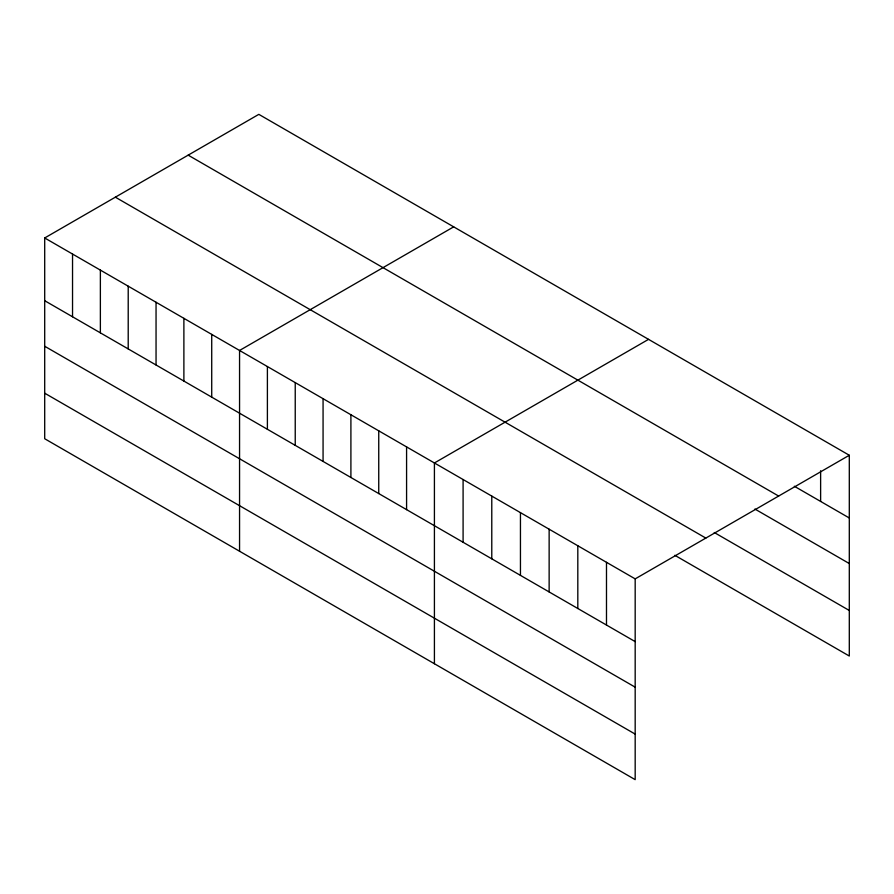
<?xml version="1.0" encoding="UTF-8"?>
<svg xmlns="http://www.w3.org/2000/svg" width="894" height="894" viewBox="0 0 894 894"><rect width="100%" height="100%" fill="white"/><g stroke="black" fill="none" stroke-linecap="round" stroke-linejoin="round"><path stroke-width="1.34" d="M44.7 237.972L635.176 578.876L635.176 779.646L44.7 438.742L44.7 237.972L258.824 114.354L849.3 455.258L849.3 656.028L674.825 555.297M453.683 226.852L239.558 350.47L239.558 551.24M648.541 339.351L434.417 462.969L434.417 663.739M635.176 578.876L849.3 455.258M794.33 486.247L849.3 517.984M188.165 155.143L778.64 496.058M754.894 509.032L849.3 563.544M714.261 532.511L849.3 610.479M115.36 197.183L705.835 538.087M44.7 300.708L635.176 641.613M44.7 346.257L635.176 687.162M44.7 393.192L635.176 734.097M820.625 470.758L820.625 501.433M606.49 562.326L606.49 625.051M577.815 545.765L577.815 608.49M549.139 529.203L549.139 591.94M520.453 512.653L520.453 575.378M491.778 496.092L491.778 558.817M463.092 479.53L463.092 542.256M406.58 446.899L406.58 509.636M378.743 430.83L378.743 493.555M350.906 414.76L350.906 477.485M323.069 398.69L323.069 461.416M295.232 382.621L295.232 445.346M267.395 366.54L267.395 429.276M211.722 334.401L211.722 397.137M183.885 318.331L183.885 381.056M156.048 302.261L156.048 364.987M128.211 286.192L128.211 348.917M100.374 270.111L100.374 332.847M72.537 254.041L72.537 316.778"/></g></svg>
